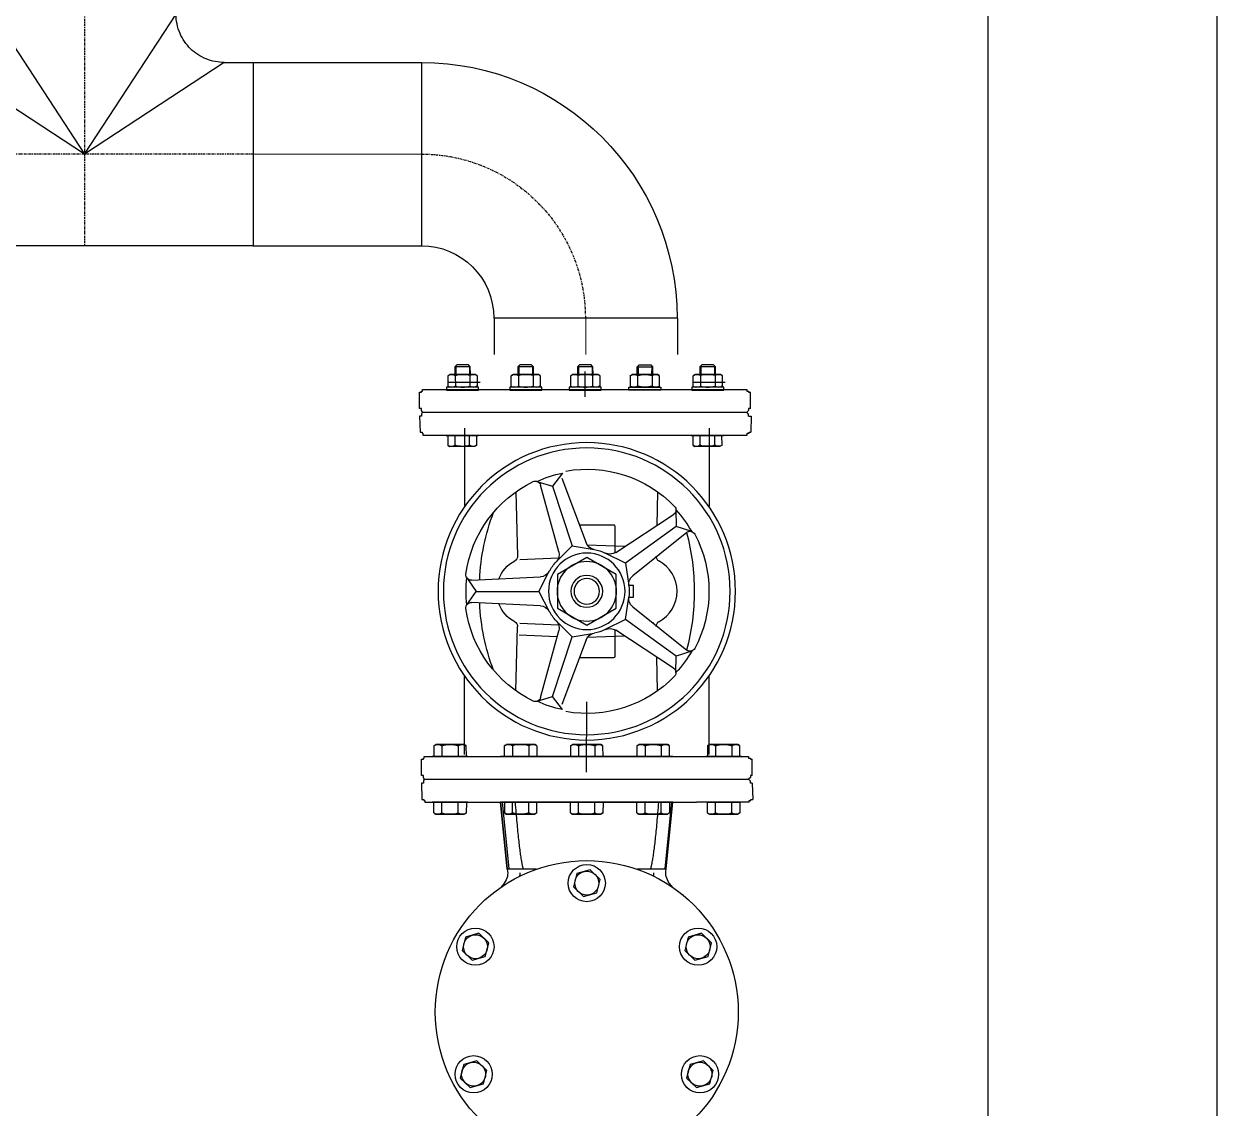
# Model space of a CAD drawing. Header units: millimetres. Extents: x -294625 to 2136527, y -251383 to 128331.
# Drawn here: x 1426906 to 1427426, y -201755 to -201282 of the extents above; entities that cross this region are included whole.
import ezdxf

# ---------------------------------------------------------------- set-up
doc = ezdxf.new("R2010")
doc.units = ezdxf.units.MM
doc.linetypes.add('CENTER', pattern=[3, 1.5, -0.5, 0.5, -0.5])
for name, color, linetype, lineweight in [('0-2', 253, 'Continuous', 18), ('ICE-BP', 4, 'Continuous', 25), ('ICE-WALL', 3, 'Continuous', 25)]:
    doc.layers.add(name, color=color, linetype=linetype, lineweight=lineweight)
doc.layers.add('H-N-FITTING-35', color=2, linetype='Continuous')
doc.layers.add('Wellding', color=1, linetype='Continuous')

# ---------------------------------------------------------------- blocks, each defined once
blk = doc.blocks.new('B-V')
at = {"ltscale": 10}
for p, q in [((-69.56, 92.75), (-69.56, 48.4)), ((69.56, 92.75), (69.56, 48.4)), ((-69.56, -92.75), (-69.56, -48.4)), ((69.56, -92.75), (69.56, -48.4))]:
    blk.add_line(p, q, dxfattribs=at)
for p, q in [((14.26, 64.38), (0.33, 27.59)), ((13.86, 67.25), (19.41, 59.74)), ((28.31, 62.55), (19.41, 59.74)), ((-40.28, 56.59), (-39.79, 37.42)), ((19.41, 59.74), (8.4, 25.85)), ((19.41, 59.74), (8.4, 25.85)), ((15.95, 22.52), (26.31, 60.46)), ((40.28, 56.59), (39.35, 20.06)), ((-50.74, 46.26), (-50.82, 36.92)), ((-16.49, 22.13), (-49.37, 43.71)), ((-59.67, 33.96), (-50.82, 36.92)), ((-50.82, 36.92), (-21.99, 15.98)), ((-50.82, 36.92), (-21.99, 15.98)), ((-15.92, 37.14), (-15.92, 21.79)), ((4.2, 37.8), (-15.25, 37.8)), ((-56.82, 33.45), (-26.14, 8.84)), ((-21.99, 15.98), (-10.54, 21.74)), ((-21.57, 25.46), (0, 26.3)), ((8.4, 25.85), (-4.25, 23.78)), ((8.4, 25.85), (17.42, 16.74)), ((-38.11, 18.16), (-37.77, 18.17)), ((-21.99, 15.98), (-23.93, 3.31)), ((-16.74, 9.66), (0, 19.33)), ((0, 19.33), (16.74, 9.66)), ((38.11, 18.16), (16.04, 19.02)), ((-16.74, -9.66), (-16.74, 9.66)), ((16.74, 9.66), (16.74, -9.66)), ((27.18, 0), (21.31, 11.39)), ((65.63, 6.34), (26.34, 8.21)), ((68.24, 7.6), (62.82, 0)), ((-26.53, 3.32), (-23.93, 3.32)), ((-26.53, -3.32), (-26.53, 3.32)), ((27.18, 0), (21.31, -11.39)), ((62.82, 0), (27.18, 0)), ((62.82, 0), (27.18, 0)), ((68.24, -7.6), (62.82, 0)), ((-23.93, -3.32), (-26.53, -3.32)), ((-21.99, -15.98), (-23.93, -3.31)), ((26.34, -8.21), (65.63, -6.34)), ((-26.14, -8.84), (-56.82, -33.45)), ((0, -19.33), (-16.74, -9.66)), ((16.74, -9.66), (0, -19.33)), ((-50.82, -36.92), (-21.99, -15.98)), ((-50.82, -36.92), (-21.99, -15.98)), ((-38.11, -18.16), (-37.77, -18.17)), ((-21.99, -15.98), (-10.54, -21.74)), ((8.4, -25.85), (17.42, -16.74)), ((38.11, -18.16), (16.04, -19.02)), ((40.28, -56.59), (39.35, -20.06)), ((-49.37, -43.71), (-16.49, -22.13)), ((-21.57, -25.46), (0, -26.3)), ((-15.92, -21.79), (-15.92, -37.14)), ((8.4, -25.85), (-4.25, -23.78)), ((19.41, -59.74), (8.4, -25.85)), ((19.41, -59.74), (8.4, -25.85)), ((26.31, -60.46), (15.95, -22.52)), ((38.37, -24.8), (16.8, -25.65)), ((0.33, -27.59), (14.26, -64.38)), ((-59.67, -33.96), (-50.82, -36.92)), ((-50.74, -46.26), (-50.82, -36.92)), ((-40.28, -56.59), (-39.79, -37.42)), ((-15.25, -37.8), (4.2, -37.8)), ((13.86, -67.25), (19.41, -59.74)), ((28.31, -62.55), (19.41, -59.74))]:
    blk.add_line(p, q)
for radius in [84.56, 81.54, 21.74, 16.91, 9.06, 7.25]:
    blk.add_circle((0, 0), radius)
for centre, radius, start, end in [((0, 0), 69.46, 80.0933, 135.9067), ((0, 0), 68.66, 65.64469, 78.35531), ((29.22, 59.67), 3.02, 63.9067, 164.72631), ((0, 0), 69.46, 8.0933, 63.9067), ((-47.72, 46.23), 3.02, 135.9067, 236.72631), ((0, 0), 68.66, 137.64469, 150.35531), ((-61.18, 1.41), 122.2, 2.41492, 20.81679), ((-58.71, 31.1), 3.02, 51.27369, 152.0933), ((-15.25, 37.14), 0.663, 90, 180), ((0, 0), 69.46, 152.0933, 207.9067), ((61.18, 1.41), 122.2, 164.82443, 180.66244), ((-5.31, 29.73), 6.04, 280.13613, 339.27369), ((-13.17, 27.17), 6.04, 236.72631, 295.86387), ((0, 0), 24.16, 100.13613, 115.86387), ((21.77, 20.93), 6.04, 164.72631, 223.86387), ((0, 0), 24.16, 28.13613, 43.86387), ((-29.92, 4.13), 6.04, 352.13613, 51.27369), ((26.63, 14.24), 6.04, 208.13613, 267.27369), ((65.78, 9.35), 3.02, 267.27369, 8.0933), ((0, 0), 68.66, 353.64469, 6.35531), ((61.18, -1.41), 122.2, 179.33756, 195.17557), ((0, 0), 24.16, 172.13613, 187.86387), ((-29.92, -4.13), 6.04, 308.72631, 7.86387), ((-61.18, -1.41), 122.2, 339.18321, 357.58508), ((65.78, -9.35), 3.02, 351.9067, 92.72631), ((0, 0), 24.16, 316.13613, 331.86387), ((26.63, -14.24), 6.04, 92.72631, 151.86387), ((0, 0), 69.46, 296.0933, 351.9067), ((21.77, -20.93), 6.04, 136.13613, 195.27369), ((-13.17, -27.17), 6.04, 64.13613, 123.27369), ((0, 0), 24.16, 244.13613, 259.86387), ((-5.31, -29.73), 6.04, 20.72631, 79.86387), ((-58.71, -31.1), 3.02, 207.9067, 308.72631), ((0, 0), 68.66, 209.64469, 222.35531), ((-15.25, -37.14), 0.663, 180, 270), ((-47.72, -46.23), 3.02, 123.27369, 224.0933), ((0, 0), 69.46, 224.0933, 279.9067), ((29.22, -59.67), 3.02, 195.27369, 296.0933), ((0, 0), 68.66, 281.64469, 294.35531)]:
    blk.add_arc(centre, radius, start, end)
at = {"extrusion": (0, 0, -1)}
for centre, major_axis, start_param, end_param in [((-31.81, 0), (-13.84, 13.84), 4.413125, 6.582449), ((-42.37, 19.98), (-2.14, 2.14), 2.330584, 3.440857), ((-42.37, -19.98), (2.14, 2.14), -0.299264, 0.811008)]:
    blk.add_ellipse(centre, major_axis=major_axis, ratio=1, start_param=start_param, end_param=end_param, dxfattribs=at)
for centre, major_axis, start_param, end_param in [((42.37, 19.98), (2.14, 2.14), 2.330584, 3.440857), ((31.81, 0), (-13.84, 13.84), 4.296905, 5.011653), ((31.81, 0), (13.84, 13.84), 4.413125, 5.127873), ((42.37, -19.98), (-2.14, 2.14), -0.299264, 0.811008)]:
    blk.add_ellipse(centre, major_axis=major_axis, ratio=1, start_param=start_param, end_param=end_param)
blk = doc.blocks.new('cut')
for p, q in [((1044112.77, -17398.24), (1043998.77, -17398.24)), ((1043953.77, -17557.24), (1043953.77, -17443.24))]:
    blk.add_line(p, q)
at = {"color": 8, "linetype": 'CENTER'}
blk.add_arc((1043953.77, -17398.24), 102, 270, 0, dxfattribs=at)
for radius in [159, 45]:
    blk.add_arc((1043953.77, -17398.24), radius, 270, 0)
blk = doc.blocks.new('Tee - 100 x100 - 1')
at = {"color": 8, "linetype": 'CENTER'}
for p, q in [((0, 105), (0, -57)), ((-105, 0), (105, 0))]:
    blk.add_line(p, q, dxfattribs=at)
for points in [[(57, 87), (57, 105), (-57, 105), (-57, 87)], [(-87, 57), (-105, 57), (-105, -57), (105, -57), (105, 57), (87, 57)]]:
    blk.add_lwpolyline(points)
at = {"color": 8}
for points in [[(0, 0), (-57, 87)], [(57, 87), (0, 0)], [(-87, 57), (0, 0)], [(0, 0), (87, 57)]]:
    blk.add_lwpolyline(points, dxfattribs=at)
for points in [[(-87, 57), (-83.15, 57), (-79.33, 57.74), (-72.14, 60.65), (-68.84, 62.8), (-63.25, 68.26), (-61.01, 71.51), (-58.64, 77), (-58.02, 78.98), (-57.2, 82.98), (-57, 84.99), (-57, 87)], [(57, 87), (57, 83.15), (57.74, 79.33), (60.65, 72.14), (62.8, 68.84), (68.26, 63.25), (71.51, 61.01), (77, 58.64), (78.98, 58.02), (82.98, 57.2), (84.99, 57), (87, 57)]]:
    blk.add_open_spline(points, degree=3, knots=[0.1639, 0.1639, 0.1639, 0.1639, 11.719334, 11.719334, 23.438668, 23.438668, 35.158003, 35.158003, 41.365518, 41.365518, 47.409143, 47.409143, 47.409143, 47.409143])
blk = doc.blocks.new('NUT')
at = {"linetype": 'Continuous'}
for p, q in [((-14.7, 12.1), (-13.1, 13)), ((14.7, 12.1), (13.1, 13)), ((-14.7, 0.9), (-13.1, 0)), ((-7.5, 1.1), (-7.5, 11.9)), ((7.5, 1.1), (7.5, 11.9)), ((14.7, 0.9), (13.1, 0))]:
    blk.add_line(p, q, dxfattribs=at)
blk.add_lwpolyline([(-16.5, 16), (-16.5, 13), (16.5, 13), (16.5, 16)], close=True)
for points in [[(-13.1, 13), (13.1, 13)], [(-15, 1.1), (-15, 11.9)], [(-13.1, 0), (13.1, 0)], [(13.1, 0), (-13.1, 0)], [(15, 11.9), (15, 1.1)]]:
    blk.add_lwpolyline(points, dxfattribs=at)
for centre, radius, start, end in [((-11.3, 6.1), 6.9, 57.0867, 122.9133), ((0, -13), 26, 73.2213, 106.7787), ((11.3, 6.1), 6.9, 57.0867, 122.9133), ((-11.3, 6.9), 6.9, 237.0867, 302.9133), ((0, 26), 26, 253.2213, 286.7787), ((11.3, 6.9), 6.9, 237.0867, 302.9133)]:
    blk.add_arc(centre, radius, start, end, dxfattribs=at)

msp = doc.modelspace()

# ---------------------------------------------------------------- linework, layer by layer
at = {"layer": '0-2'}
for p, q in [((1427005.68, -201338.79, 9.52), (1427079.32, -201338.79, 20.32)), ((1427150.9, -201410.37, 20.32), (1427150.9, -201426.28, 9.95))]:
    msp.add_line(p, q, dxfattribs=at)
at = {"layer": 'H-N-FITTING-35', "ltscale": 1000}
for p, q in [((1427150.58, -201444.75, 8), (1427150.61, -201433.71, 8)), ((1427090.72, -201438.39, 9.95), (1427104.7, -201438.36, 9.95)), ((1427197.73, -201438.38, 9.95), (1427211.71, -201438.35, 9.95)), ((1427089.96, -201461.73, 8), (1427103.94, -201461.69, 8)), ((1427093.78, -201465.91, 8), (1427093.77, -201461.72, 8)), ((1427100.14, -201465.89, 8), (1427100.13, -201461.7, 8)), ((1427196.97, -201461.71, 8), (1427210.95, -201461.68, 8)), ((1427200.79, -201465.89, 8), (1427200.78, -201461.7, 8)), ((1427207.15, -201465.88, 8), (1427207.14, -201461.69, 8)), ((1427090.74, -201465.99, 8), (1427091.41, -201466.38, 8)), ((1427091.41, -201466.38, 8), (1427102.51, -201466.35, 8)), ((1427102.51, -201466.35, 8), (1427091.41, -201466.38, 8)), ((1427103.19, -201465.96, 8), (1427102.51, -201466.35, 8)), ((1427197.74, -201465.98, 8), (1427198.42, -201466.37, 8)), ((1427198.42, -201466.37, 8), (1427209.52, -201466.34, 8)), ((1427209.52, -201466.34, 8), (1427198.42, -201466.37, 8)), ((1427210.2, -201465.95, 8), (1427209.52, -201466.34, 8)), ((1427151.2, -201608.65, 9.75), (1427151.32, -201577.92, 9.75)), ((1427084.68, -201596.97, 10.38), (1427085.43, -201596.53, 10.38)), ((1427097.81, -201596.5, 10.38), (1427085.43, -201596.53, 10.38)), ((1427085.43, -201596.53, 10.38), (1427097.81, -201596.5, 10.38)), ((1427088.08, -201597.04, 10.38), (1427088.09, -201601.72, 10.38)), ((1427095.17, -201597.03, 10.38), (1427095.18, -201601.7, 10.38)), ((1427098.57, -201596.93, 10.38), (1427097.81, -201596.5, 10.38)), ((1427115.49, -201596.93, 10.38), (1427116.25, -201596.49, 10.38)), ((1427116.25, -201596.49, 10.38), (1427128.64, -201596.52, 10.38)), ((1427128.64, -201596.52, 10.38), (1427116.25, -201596.49, 10.38)), ((1427118.9, -201597.02, 10.38), (1427118.88, -201601.7, 10.38)), ((1427125.99, -201597.04, 10.38), (1427125.98, -201601.72, 10.38)), ((1427129.39, -201596.96, 10.38), (1427128.64, -201596.52, 10.38)), ((1427144.33, -201596.97, 10.38), (1427145.08, -201596.53, 10.38)), ((1427157.47, -201596.5, 10.38), (1427145.08, -201596.53, 10.38)), ((1427145.08, -201596.53, 10.38), (1427157.47, -201596.5, 10.38)), ((1427147.73, -201597.04, 10.38), (1427147.74, -201601.72, 10.38)), ((1427154.82, -201597.03, 10.38), (1427154.84, -201601.7, 10.38)), ((1427158.22, -201596.93, 10.38), (1427157.47, -201596.5, 10.38)), ((1427173.32, -201596.97, 10.38), (1427174.08, -201596.53, 10.38)), ((1427186.46, -201596.5, 10.38), (1427174.08, -201596.53, 10.38)), ((1427174.08, -201596.53, 10.38), (1427186.46, -201596.5, 10.38)), ((1427176.73, -201597.04, 10.38), (1427176.74, -201601.72, 10.38)), ((1427183.82, -201597.03, 10.38), (1427183.83, -201601.7, 10.38)), ((1427187.22, -201596.93, 10.38), (1427186.46, -201596.5, 10.38)), ((1427204.06, -201596.97, 10.38), (1427204.82, -201596.53, 10.38)), ((1427217.2, -201596.5, 10.38), (1427204.82, -201596.53, 10.38)), ((1427204.82, -201596.53, 10.38), (1427217.2, -201596.5, 10.38)), ((1427207.47, -201597.04, 10.38), (1427207.48, -201601.72, 10.38)), ((1427214.56, -201597.03, 10.38), (1427214.57, -201601.7, 10.38)), ((1427217.96, -201596.93, 10.38), (1427217.2, -201596.5, 10.38)), ((1427099.43, -201601.69, 10.38), (1427083.84, -201601.73, 10.38)), ((1427188.91, -201601.71, 9.75), (1427113.68, -201601.71, 9.75)), ((1427114.63, -201601.69, 10.38), (1427130.23, -201601.73, 10.38)), ((1427159.09, -201601.69, 10.38), (1427143.49, -201601.73, 10.38)), ((1427188.08, -201601.69, 10.38), (1427172.49, -201601.73, 10.38)), ((1427218.82, -201601.69, 10.38), (1427203.23, -201601.73, 10.38)), ((1427099.43, -201621.73, 10.38), (1427083.84, -201621.69, 10.38)), ((1427088.08, -201626.38, 10.38), (1427088.09, -201621.7, 10.38)), ((1427095.17, -201626.4, 10.38), (1427095.18, -201621.72, 10.38)), ((1427116.57, -201650.99, 9.75), (1427113.67, -201621.71, 9.75)), ((1427113.68, -201621.71, 9.75), (1427116.58, -201650.99, 9.75)), ((1427188.91, -201621.71, 9.75), (1427113.68, -201621.71, 9.75)), ((1427114.35, -201621.54, 9.75), (1427117.25, -201650.82, 9.75)), ((1427114.63, -201621.74, 10.38), (1427130.23, -201621.7, 10.38)), ((1427118.9, -201626.4, 10.38), (1427118.88, -201621.73, 10.38)), ((1427125.99, -201626.38, 10.38), (1427125.98, -201621.71, 10.38)), ((1427159.09, -201621.73, 10.38), (1427143.49, -201621.69, 10.38)), ((1427147.73, -201626.38, 10.38), (1427147.74, -201621.7, 10.38)), ((1427154.82, -201626.4, 10.38), (1427154.84, -201621.72, 10.38)), ((1427188.08, -201621.73, 10.38), (1427172.49, -201621.69, 10.38)), ((1427176.73, -201626.38, 10.38), (1427176.74, -201621.7, 10.38)), ((1427183.82, -201626.4, 10.38), (1427183.83, -201621.72, 10.38)), ((1427188.23, -201621.54, 9.75), (1427185.33, -201650.82, 9.75)), ((1427186.01, -201650.99, 9.75), (1427188.91, -201621.71, 9.75)), ((1427218.82, -201621.73, 10.38), (1427203.23, -201621.69, 10.38)), ((1427207.47, -201626.38, 10.38), (1427207.48, -201621.7, 10.38)), ((1427214.56, -201626.4, 10.38), (1427214.57, -201621.72, 10.38)), ((1427084.68, -201626.46, 10.38), (1427085.43, -201626.9, 10.38)), ((1427097.81, -201626.93, 10.38), (1427085.43, -201626.9, 10.38)), ((1427085.43, -201626.9, 10.38), (1427097.81, -201626.93, 10.38)), ((1427098.57, -201626.49, 10.38), (1427097.81, -201626.93, 10.38)), ((1427115.49, -201626.5, 10.38), (1427116.25, -201626.93, 10.38)), ((1427116.25, -201626.93, 10.38), (1427128.64, -201626.9, 10.38)), ((1427128.64, -201626.9, 10.38), (1427116.25, -201626.93, 10.38)), ((1427129.39, -201626.46, 10.38), (1427128.64, -201626.9, 10.38)), ((1427144.33, -201626.46, 10.38), (1427145.08, -201626.9, 10.38)), ((1427157.47, -201626.93, 10.38), (1427145.08, -201626.9, 10.38)), ((1427145.08, -201626.9, 10.38), (1427157.47, -201626.93, 10.38)), ((1427158.22, -201626.49, 10.38), (1427157.47, -201626.93, 10.38)), ((1427173.32, -201626.46, 10.38), (1427174.08, -201626.9, 10.38)), ((1427186.46, -201626.93, 10.38), (1427174.08, -201626.9, 10.38)), ((1427174.08, -201626.9, 10.38), (1427186.46, -201626.93, 10.38)), ((1427187.22, -201626.49, 10.38), (1427186.46, -201626.93, 10.38)), ((1427204.06, -201626.46, 10.38), (1427204.82, -201626.9, 10.38)), ((1427217.2, -201626.93, 10.38), (1427204.82, -201626.9, 10.38)), ((1427204.82, -201626.9, 10.38), (1427217.2, -201626.93, 10.38)), ((1427217.96, -201626.49, 10.38), (1427217.2, -201626.93, 10.38)), ((1427129.22, -201650.99, 9.75), (1427116.58, -201650.99, 9.75)), ((1427152.78, -201651.16, 9.75), (1427146.96, -201652.8, 9.75)), ((1427157.1, -201655.37, 9.75), (1427152.78, -201651.16, 9.75)), ((1427186.01, -201650.99, 9.75), (1427173.36, -201650.99, 9.75)), ((1427146.96, -201652.8, 9.75), (1427145.48, -201658.65, 9.75)), ((1427155.62, -201661.22, 9.75), (1427157.1, -201655.37, 9.75)), ((1427145.48, -201658.65, 9.75), (1427149.81, -201662.86, 9.75)), ((1427149.81, -201662.86, 9.75), (1427155.62, -201661.22, 9.75)), ((1427193.06, -201661.9, 14.22), (1427193.06, -201662.06, 14.21)), ((1427098.35, -201680.56, 9.75), (1427096.87, -201686.42, 9.75)), ((1427104.16, -201678.92, 9.75), (1427098.35, -201680.56, 9.75)), ((1427108.49, -201683.14, 9.75), (1427104.16, -201678.92, 9.75)), ((1427195.58, -201680.56, 9.75), (1427194.09, -201686.42, 9.75)), ((1427201.39, -201678.92, 9.75), (1427195.58, -201680.56, 9.75)), ((1427205.71, -201683.14, 9.75), (1427201.39, -201678.92, 9.75)), ((1427096.87, -201686.42, 9.75), (1427101.19, -201690.63, 9.75)), ((1427107, -201688.99, 9.75), (1427108.49, -201683.14, 9.75)), ((1427194.09, -201686.42, 9.75), (1427198.42, -201690.63, 9.75)), ((1427204.23, -201688.99, 9.75), (1427205.71, -201683.14, 9.75)), ((1427101.19, -201690.63, 9.75), (1427107, -201688.99, 9.75)), ((1427198.42, -201690.63, 9.75), (1427204.23, -201688.99, 9.75)), ((1427103.37, -201734.59, 9.75), (1427097.56, -201736.24, 9.75)), ((1427107.7, -201738.81, 9.75), (1427103.37, -201734.59, 9.75)), ((1427202.18, -201734.59, 9.75), (1427196.37, -201736.24, 9.75)), ((1427206.5, -201738.81, 9.75), (1427202.18, -201734.59, 9.75)), ((1427097.56, -201736.24, 9.75), (1427096.08, -201742.09, 9.75)), ((1427106.21, -201744.66, 9.75), (1427107.7, -201738.81, 9.75)), ((1427196.37, -201736.24, 9.75), (1427194.88, -201742.09, 9.75)), ((1427205.02, -201744.66, 9.75), (1427206.5, -201738.81, 9.75)), ((1427096.08, -201742.09, 9.75), (1427100.4, -201746.3, 9.75)), ((1427100.4, -201746.3, 9.75), (1427106.21, -201744.66, 9.75)), ((1427194.88, -201742.09, 9.75), (1427199.21, -201746.3, 9.75)), ((1427199.21, -201746.3, 9.75), (1427205.02, -201744.66, 9.75))]:
    msp.add_line(p, q, dxfattribs=at)
at = {"layer": 'H-N-FITTING-35', "ltscale": 1000, "elevation": 8}
for points in [[(1427100.47, -201435.03), (1427100.46, -201431.64), (1427099.61, -201430.8), (1427094.53, -201430.81), (1427093.69, -201431.66), (1427093.69, -201435.05)], [(1427128.03, -201435.03), (1427128.02, -201431.64), (1427127.17, -201430.79), (1427122.08, -201430.81), (1427121.24, -201431.66), (1427121.25, -201435.04)], [(1427154.01, -201435.02), (1427154, -201431.64), (1427153.16, -201430.79), (1427148.07, -201430.8), (1427147.23, -201431.65), (1427147.24, -201435.04)], [(1427173.26, -201435.02), (1427173.27, -201431.64), (1427174.12, -201430.79), (1427179.2, -201430.8), (1427180.04, -201431.65), (1427180.04, -201435.04)], [(1427207.48, -201435.02), (1427207.47, -201431.63), (1427206.62, -201430.78), (1427201.54, -201430.8), (1427200.69, -201431.65), (1427200.7, -201435.04)]]:
    msp.add_lwpolyline(points, close=True, dxfattribs=at)
at = {"layer": 'H-N-FITTING-35', "ltscale": 1000}
for points, elevation in [([(1427100.46, -201431.64), (1427093.69, -201431.66)], 8), ([(1427094.11, -201431.66), (1427094.12, -201435.05)], 8), ([(1427100.04, -201431.64), (1427100.05, -201435.03)], 8), ([(1427128.02, -201431.64), (1427121.24, -201431.66)], 8), ([(1427121.66, -201431.65), (1427121.67, -201435.04)], 8), ([(1427127.59, -201431.64), (1427127.6, -201435.03)], 8), ([(1427154, -201431.64), (1427147.23, -201431.65)], 8), ([(1427147.65, -201431.65), (1427147.66, -201435.04)], 8), ([(1427153.58, -201431.64), (1427153.59, -201435.03)], 8), ([(1427173.27, -201431.64), (1427180.04, -201431.65)], 8), ([(1427173.69, -201431.64), (1427173.68, -201435.03)], 8), ([(1427179.62, -201431.65), (1427179.61, -201435.04)], 8), ([(1427207.47, -201431.63), (1427200.69, -201431.65)], 8), ([(1427201.12, -201431.65), (1427201.13, -201435.03)], 8), ([(1427207.05, -201431.63), (1427207.06, -201435.02)], 8), ([(1427078.31, -201449.83), (1427078.31, -201442.71)], 7.56), ([(1427078.31, -201449.83), (1427078.31, -201442.71)], 7.56), ([(1427078.31, -201449.83), (1427078.31, -201442.71)], 7.56), ([(1427078.31, -201442.71), (1427078.31, -201442.71)], 7.56), ([(1427078.31, -201442.71), (1427079.13, -201442.71)], 7.56), ([(1427079.13, -201442.71), (1427079.13, -201442.3)], 7.56), ([(1427079.13, -201442.3), (1427079.13, -201442.3)], 7.56), ([(1427079.13, -201442.3), (1427079.13, -201442.3)], 7.56), ([(1427079.13, -201442.3), (1427079.13, -201442.3)], 7.56), ([(1427079.13, -201442.3), (1427079.54, -201442.3)], 7.56), ([(1427079.54, -201442.3), (1427079.54, -201441.48)], 7.56), ([(1427079.54, -201441.48), (1427079.54, -201441.48)], 7.56), ([(1427079.54, -201441.48), (1427221.09, -201441.48), (1427221.09, -201442.3)], 7.56), ([(1427221.09, -201441.48), (1427221.09, -201441.48)], 7.56), ([(1427221.09, -201441.48), (1427221.09, -201441.48)], 7.56), ([(1427221.09, -201442.3), (1427221.91, -201442.3)], 7.56), ([(1427221.91, -201442.3), (1427221.91, -201442.3)], 7.56), ([(1427221.91, -201442.3), (1427221.91, -201442.3)], 7.56), ([(1427221.91, -201442.3), (1427221.91, -201442.3)], 7.56), ([(1427221.91, -201442.3), (1427221.91, -201442.71)], 7.56), ([(1427221.91, -201442.71), (1427222.73, -201442.71)], 7.56), ([(1427222.73, -201449.83), (1427222.73, -201442.71)], 7.56), ([(1427222.73, -201449.83), (1427222.73, -201442.71)], 7.56), ([(1427078.31, -201449.83), (1427078.31, -201449.42)], 7.56), ([(1427079.13, -201449.83), (1427078.31, -201449.83)], 7.56), ([(1427078.31, -201449.83), (1427078.31, -201449.83)], 7.56), ([(1427078.31, -201453.12), (1427078.55, -201460.24)], 7.56), ([(1427078.31, -201453.12), (1427078.55, -201460.24)], 7.56), ([(1427078.31, -201453.12), (1427078.55, -201460.24)], 7.56), ([(1427079.13, -201453.12), (1427078.31, -201453.12)], 7.56), ([(1427078.31, -201453.12), (1427078.31, -201453.12)], 7.56), ([(1427078.31, -201453.12), (1427078.31, -201453.53)], 7.56), ([(1427079.13, -201450.65), (1427079.13, -201449.83)], 7.56), ([(1427079.13, -201449.83), (1427079.13, -201449.83)], 7.56), ([(1427079.54, -201451.47), (1427079.13, -201450.65)], 7.56), ([(1427079.13, -201450.65), (1427079.13, -201450.65)], 7.56), ([(1427079.13, -201450.65), (1427079.13, -201450.65)], 7.56), ([(1427079.54, -201451.47), (1427079.13, -201452.3)], 7.56), ([(1427079.13, -201452.3), (1427079.13, -201452.3)], 7.56), ([(1427079.13, -201452.3), (1427079.13, -201452.3)], 7.56), ([(1427079.13, -201452.3), (1427079.13, -201453.12)], 7.56), ([(1427079.13, -201453.12), (1427079.13, -201453.12)], 7.56), ([(1427079.54, -201451.47), (1427079.54, -201451.47)], 7.56), ([(1427079.54, -201451.47), (1427079.54, -201451.47)], 7.56), ([(1427079.54, -201451.47), (1427221.09, -201451.47)], 7.56), ([(1427079.54, -201451.47), (1427221.09, -201451.47)], 7.56), ([(1427079.54, -201451.47), (1427221.09, -201451.47)], 7.56), ([(1427079.54, -201451.47), (1427079.54, -201451.47)], 7.56), ([(1427079.54, -201451.47), (1427079.54, -201451.47)], 7.56), ([(1427079.54, -201451.47), (1427221.09, -201451.47)], 7.56), ([(1427079.54, -201451.47), (1427221.09, -201451.47)], 7.56), ([(1427079.54, -201451.47), (1427221.09, -201451.47)], 7.56), ([(1427221.91, -201450.65), (1427221.09, -201451.47)], 7.56), ([(1427221.09, -201451.47), (1427221.09, -201451.47)], 7.56), ([(1427221.91, -201452.3), (1427221.09, -201451.47)], 7.56), ([(1427221.09, -201451.47), (1427221.09, -201451.47)], 7.56), ([(1427222.73, -201449.83), (1427221.91, -201449.83)], 7.56), ([(1427221.91, -201449.83), (1427221.91, -201450.65)], 7.56), ([(1427221.91, -201450.65), (1427221.91, -201450.65)], 7.56), ([(1427221.91, -201450.65), (1427221.91, -201450.65)], 7.56), ([(1427221.91, -201450.65), (1427221.91, -201450.65)], 7.56), ([(1427221.91, -201453.12), (1427221.91, -201452.3)], 7.56), ([(1427221.91, -201452.3), (1427221.91, -201452.3)], 7.56), ([(1427221.91, -201452.3), (1427221.91, -201452.3)], 7.56), ([(1427221.91, -201452.3), (1427221.91, -201452.3)], 7.56), ([(1427221.91, -201453.12), (1427223.02, -201453.12), (1427222.96, -201460.24)], 7.56), ([(1427222.73, -201449.83), (1427222.73, -201449.83)], 7.56), ([(1427222.73, -201449.83), (1427222.73, -201449.83)], 7.56), ([(1427222.73, -201453.12), (1427222.73, -201453.12)], 7.56), ([(1427222.73, -201453.12), (1427222.73, -201453.12)], 7.56), ([(1427078.55, -201460.24), (1427078.55, -201460.24)], 7.56), ([(1427078.55, -201460.24), (1427079.37, -201460.24)], 7.56), ([(1427079.37, -201460.24), (1427079.37, -201460.65)], 7.56), ([(1427079.37, -201460.65), (1427079.37, -201460.65)], 7.56), ([(1427079.37, -201460.65), (1427079.37, -201460.65)], 7.56), ([(1427079.37, -201460.65), (1427079.37, -201460.65)], 7.56), ([(1427079.37, -201460.65), (1427079.78, -201460.65)], 7.56), ([(1427079.78, -201460.65), (1427079.78, -201461.47)], 7.56), ([(1427079.78, -201461.47), (1427221.32, -201461.47), (1427221.32, -201460.65)], 7.56), ([(1427079.78, -201461.47), (1427079.78, -201461.47)], 7.56), ([(1427103.31, -201461.69), (1427090.6, -201461.72)], 8), ([(1427090.6, -201461.72), (1427090.61, -201465.91)], 8), ([(1427103.32, -201465.88), (1427103.31, -201461.69)], 8), ([(1427210.31, -201461.68), (1427197.61, -201461.71)], 8), ([(1427197.61, -201461.71), (1427197.62, -201465.9)], 8), ([(1427210.33, -201465.87), (1427210.31, -201461.68)], 8), ([(1427221.32, -201460.65), (1427222.14, -201460.65)], 7.56), ([(1427221.32, -201461.47), (1427221.32, -201461.47)], 7.56), ([(1427221.32, -201461.47), (1427221.32, -201461.47)], 7.56), ([(1427222.14, -201460.65), (1427222.14, -201460.24)], 7.56), ([(1427222.14, -201460.24), (1427222.96, -201460.24)], 7.56), ([(1427222.14, -201460.65), (1427222.14, -201460.65)], 7.56), ([(1427222.14, -201460.65), (1427222.14, -201460.65)], 7.56), ([(1427222.14, -201460.65), (1427222.14, -201460.65)], 7.56), ([(1427084.54, -201597.05), (1427084.55, -201601.73)], 10.38), ([(1427098.73, -201601.69), (1427098.71, -201597.02)], 10.38), ([(1427115.34, -201601.69), (1427115.35, -201597.01)], 10.38), ([(1427129.53, -201597.05), (1427129.52, -201601.73)], 10.38), ([(1427144.19, -201597.05), (1427144.2, -201601.73)], 10.38), ([(1427158.38, -201601.69), (1427158.37, -201597.02)], 10.38), ([(1427173.18, -201597.05), (1427173.19, -201601.73)], 10.38), ([(1427187.37, -201601.69), (1427187.36, -201597.02)], 10.38), ([(1427203.92, -201597.05), (1427203.94, -201601.73)], 10.38), ([(1427218.11, -201601.69), (1427218.1, -201597.02)], 10.38), ([(1427079.13, -201610.07), (1427079.13, -201602.95)], 9.95), ([(1427079.13, -201610.07), (1427079.13, -201602.95)], 9.95), ([(1427079.13, -201610.07), (1427079.13, -201602.95)], 9.95), ([(1427079.13, -201602.95), (1427079.13, -201602.95)], 9.95), ([(1427079.13, -201602.95), (1427079.95, -201602.95)], 9.95), ([(1427079.95, -201602.95), (1427079.95, -201602.54)], 9.95), ([(1427079.95, -201602.54), (1427079.95, -201602.54)], 9.95), ([(1427079.95, -201602.54), (1427079.95, -201602.54)], 9.95), ([(1427079.95, -201602.54), (1427079.95, -201602.54)], 9.95), ([(1427079.95, -201602.54), (1427080.36, -201602.54)], 9.95), ([(1427080.36, -201602.54), (1427080.36, -201601.72)], 9.95), ([(1427080.36, -201601.72), (1427080.36, -201601.72)], 9.95), ([(1427080.36, -201601.72), (1427104.56, -201601.72)], 9.95), ([(1427080.36, -201601.72), (1427221.9, -201601.72)], 9.95), ([(1427084.55, -201601.73), (1427098.73, -201601.69)], 10.38), ([(1427129.52, -201601.73), (1427115.34, -201601.69)], 10.38), ([(1427144.2, -201601.73), (1427158.38, -201601.69)], 10.38), ([(1427173.19, -201601.73), (1427187.37, -201601.69)], 10.38), ([(1427203.94, -201601.73), (1427218.11, -201601.69)], 10.38), ([(1427221.9, -201601.72), (1427221.9, -201601.72)], 9.95), ([(1427221.9, -201601.72), (1427221.9, -201601.72)], 9.95), ([(1427221.9, -201601.72), (1427221.9, -201602.54)], 9.95), ([(1427221.9, -201602.54), (1427222.72, -201602.54)], 9.95), ([(1427222.72, -201602.54), (1427222.72, -201602.54)], 9.95), ([(1427222.72, -201602.54), (1427222.72, -201602.54)], 9.95), ([(1427222.72, -201602.54), (1427222.72, -201602.54)], 9.95), ([(1427222.72, -201602.54), (1427222.72, -201602.95)], 9.95), ([(1427222.72, -201602.95), (1427223.54, -201602.95)], 9.95), ([(1427223.54, -201610.07), (1427223.54, -201602.95)], 9.95), ([(1427223.54, -201610.07), (1427223.54, -201602.95)], 9.95), ([(1427223.54, -201610.07), (1427223.54, -201602.95)], 9.95), ([(1427079.13, -201610.07), (1427079.13, -201609.66)], 9.95), ([(1427079.95, -201610.07), (1427079.13, -201610.07)], 9.95), ([(1427079.13, -201610.07), (1427079.13, -201610.07)], 9.95), ([(1427079.95, -201610.89), (1427079.95, -201610.07)], 9.95), ([(1427079.95, -201610.07), (1427079.95, -201610.07)], 9.95), ([(1427223.54, -201610.07), (1427222.72, -201610.07)], 9.95), ([(1427222.72, -201610.07), (1427222.72, -201610.89)], 9.95), ([(1427223.54, -201610.07), (1427223.54, -201610.07)], 9.95), ([(1427223.54, -201610.07), (1427223.54, -201610.07)], 9.95), ([(1427079.13, -201613.35), (1427079.36, -201620.48)], 9.95), ([(1427079.13, -201613.35), (1427079.36, -201620.48)], 9.95), ([(1427079.13, -201613.35), (1427079.36, -201620.48)], 9.95), ([(1427079.95, -201613.35), (1427079.13, -201613.35)], 9.95), ([(1427079.13, -201613.35), (1427079.13, -201613.35)], 9.95), ([(1427079.13, -201613.35), (1427079.13, -201613.76)], 9.95), ([(1427080.36, -201611.71), (1427079.95, -201610.89)], 9.95), ([(1427079.95, -201610.89), (1427079.95, -201610.89)], 9.95), ([(1427079.95, -201610.89), (1427079.95, -201610.89)], 9.95), ([(1427080.36, -201611.71), (1427079.95, -201612.53)], 9.95), ([(1427079.95, -201612.53), (1427079.95, -201612.53)], 9.95), ([(1427079.95, -201612.53), (1427079.95, -201612.53)], 9.95), ([(1427079.95, -201612.53), (1427079.95, -201613.35)], 9.95), ([(1427079.95, -201613.35), (1427079.95, -201613.35)], 9.95), ([(1427080.36, -201611.71), (1427080.36, -201611.71)], 9.95), ([(1427080.36, -201611.71), (1427080.36, -201611.71)], 9.95), ([(1427080.36, -201611.71), (1427221.9, -201611.71)], 9.95), ([(1427080.36, -201611.71), (1427221.9, -201611.71)], 9.95), ([(1427080.36, -201611.71), (1427221.9, -201611.71)], 9.95), ([(1427080.36, -201611.71), (1427080.36, -201611.71)], 9.95), ([(1427080.36, -201611.71), (1427080.36, -201611.71)], 9.95), ([(1427080.36, -201611.71), (1427221.9, -201611.71)], 9.95), ([(1427080.36, -201611.71), (1427221.9, -201611.71)], 9.95), ([(1427080.36, -201611.71), (1427221.9, -201611.71)], 9.95), ([(1427222.72, -201610.89), (1427221.9, -201611.71)], 9.95), ([(1427221.9, -201611.71), (1427221.9, -201611.71)], 9.95), ([(1427222.72, -201612.53), (1427221.9, -201611.71)], 9.95), ([(1427221.9, -201611.71), (1427221.9, -201611.71)], 9.95), ([(1427222.72, -201610.89), (1427222.72, -201610.89)], 9.95), ([(1427222.72, -201610.89), (1427222.72, -201610.89)], 9.95), ([(1427222.72, -201610.89), (1427222.72, -201610.89)], 9.95), ([(1427222.72, -201613.35), (1427222.72, -201612.53)], 9.95), ([(1427222.72, -201612.53), (1427222.72, -201612.53)], 9.95), ([(1427222.72, -201612.53), (1427222.72, -201612.53)], 9.95), ([(1427222.72, -201612.53), (1427222.72, -201612.53)], 9.95), ([(1427223.54, -201613.35), (1427222.72, -201613.35)], 9.95), ([(1427223.54, -201613.35), (1427223.78, -201620.48)], 9.95), ([(1427223.54, -201613.35), (1427223.78, -201620.48)], 9.95), ([(1427223.54, -201613.35), (1427223.78, -201620.48)], 9.95), ([(1427223.54, -201613.35), (1427223.54, -201613.35)], 9.95), ([(1427223.54, -201613.35), (1427223.54, -201613.35)], 9.95), ([(1427079.36, -201620.48), (1427079.36, -201620.48)], 9.95), ([(1427079.36, -201620.48), (1427080.18, -201620.48)], 9.95), ([(1427080.18, -201620.48), (1427080.18, -201620.89)], 9.95), ([(1427222.96, -201620.89), (1427222.96, -201620.48)], 9.95), ([(1427222.96, -201620.48), (1427223.78, -201620.48)], 9.95), ([(1427080.18, -201620.89), (1427080.18, -201620.89)], 9.95), ([(1427080.18, -201620.89), (1427080.18, -201620.89)], 9.95), ([(1427080.18, -201620.89), (1427080.18, -201620.89)], 9.95), ([(1427080.18, -201620.89), (1427080.59, -201620.89)], 9.95), ([(1427080.59, -201620.89), (1427080.59, -201621.71)], 9.95), ([(1427080.59, -201621.71), (1427080.59, -201621.71)], 9.95), ([(1427080.59, -201621.71), (1427104.8, -201621.71)], 9.95), ([(1427080.59, -201621.71), (1427104.8, -201621.71)], 9.95), ([(1427080.59, -201621.71), (1427199.16, -201621.71)], 9.95), ([(1427084.54, -201626.37), (1427084.55, -201621.7)], 10.38), ([(1427084.55, -201621.7), (1427098.73, -201621.73)], 10.38), ([(1427098.73, -201621.73), (1427098.71, -201626.41)], 10.38), ([(1427129.52, -201621.7), (1427115.34, -201621.73)], 10.38), ([(1427115.34, -201621.73), (1427115.35, -201626.41)], 10.38), ([(1427129.53, -201626.37), (1427129.52, -201621.7)], 10.38), ([(1427144.19, -201626.37), (1427144.2, -201621.7)], 10.38), ([(1427144.2, -201621.7), (1427158.38, -201621.73)], 10.38), ([(1427158.38, -201621.73), (1427158.37, -201626.41)], 10.38), ([(1427173.18, -201626.37), (1427173.19, -201621.7)], 10.38), ([(1427173.19, -201621.7), (1427187.37, -201621.73)], 10.38), ([(1427187.37, -201621.73), (1427187.36, -201626.41)], 10.38), ([(1427222.14, -201621.71), (1427199.16, -201621.71)], 9.95), ([(1427222.14, -201621.71), (1427199.16, -201621.71)], 9.95), ([(1427222.14, -201621.71), (1427199.16, -201621.71)], 9.95), ([(1427203.92, -201626.37), (1427203.94, -201621.7)], 10.38), ([(1427203.94, -201621.7), (1427218.11, -201621.73)], 10.38), ([(1427218.11, -201621.73), (1427218.1, -201626.41)], 10.38), ([(1427222.14, -201621.71), (1427222.14, -201620.89)], 9.95), ([(1427222.14, -201620.89), (1427222.96, -201620.89)], 9.95), ([(1427222.14, -201621.71), (1427222.14, -201621.71)], 9.95), ([(1427222.14, -201621.71), (1427222.14, -201621.71)], 9.95), ([(1427222.96, -201620.89), (1427222.96, -201620.89)], 9.95), ([(1427222.96, -201620.89), (1427222.96, -201620.89)], 9.95), ([(1427222.96, -201620.89), (1427222.96, -201620.89)], 9.95)]:
    msp.add_lwpolyline(points, dxfattribs=dict(at, elevation=elevation))
for centre, radius in [((1427151.29, -201713.31, 9.75), 66.11), ((1427151.29, -201657.01, 9.75), 8.12), ((1427151.29, -201657.01, 9.75), 5.23), ((1427102.68, -201684.78, 9.75), 8.12), ((1427199.9, -201684.78, 9.75), 8.12), ((1427102.68, -201684.78, 9.75), 5.23), ((1427199.9, -201684.78, 9.75), 5.23), ((1427101.89, -201740.45, 9.75), 8.12), ((1427200.69, -201740.45, 9.75), 8.12), ((1427101.89, -201740.45, 9.75), 5.23), ((1427200.69, -201740.45, 9.75), 5.23)]:
    msp.add_circle(centre, radius, dxfattribs=at)
at = {"layer": 'H-N-FITTING-35', "ltscale": 1000, "extrusion": (0, 0, -1)}
for centre, radius, start, end in [((-1427109.82, -201652.68, -9.75), 6.96, 165.9638, 218.4847), ((-1427109.82, -201652.68, -9.75), 6.96, 165.9638, 218.4847), ((-1427192.76, -201652.68, -9.75), 6.96, 321.5153, 14.0362), ((-1427108.15, -201652.56, -9.75), 13.92, 180, 186.1337), ((-1427194.44, -201652.56, -9.75), 13.92, 353.8622, 0)]:
    msp.add_arc(centre, radius, start, end, dxfattribs=at)
at = {"layer": 'H-N-FITTING-35', "ltscale": 1000}
for centre, start, end in [((1427186.09, -201713.31, 9.75), 141.5153, 142.9458), ((1427116.5, -201713.31, 9.75), 37.0521, 38.4847)]:
    msp.add_arc(centre, 90.47, start, end, dxfattribs=at)
at = {"layer": 'H-N-FITTING-35', "ltscale": 1000, "extrusion": (0, 0, -1)}
for centre, major_axis, start_param, end_param in [((1427092.19, -201463.46, 8), (-2.07, 2.07), 3.349953, 4.498844), ((1427096.94, -201455.35, 8), (7.79, 7.79), 2.060759, 2.646445), ((1427101.72, -201463.43, 8), (-2.07, 2.07), 3.349953, 4.498844), ((1427199.2, -201463.45, 8), (-2.07, 2.07), 3.349953, 4.498844), ((1427203.94, -201455.34, 8), (7.79, 7.79), 2.060759, 2.646445), ((1427208.73, -201463.42, 8), (-2.07, 2.07), 3.349953, 4.498844), ((1427086.31, -201599.78, 10.38), (2.3, -2.3), 3.350064, 4.498955), ((1427091.65, -201608.8, 10.38), (-8.69, -8.69), 2.060871, 2.646556), ((1427096.95, -201599.76, 10.38), (2.3, -2.3), 3.350064, 4.498955), ((1427145.97, -201599.78, 10.38), (2.3, -2.3), 3.350064, 4.498955), ((1427151.31, -201608.8, 10.38), (-8.69, -8.69), 2.060871, 2.646556), ((1427156.6, -201599.76, 10.38), (2.3, -2.3), 3.350064, 4.498955), ((1427174.96, -201599.78, 10.38), (2.3, -2.3), 3.350064, 4.498955), ((1427180.3, -201608.8, 10.38), (-8.69, -8.69), 2.060871, 2.646556), ((1427185.6, -201599.76, 10.38), (2.3, -2.3), 3.350064, 4.498955), ((1427205.7, -201599.78, 10.38), (2.3, -2.3), 3.350064, 4.498955), ((1427211.04, -201608.8, 10.38), (-8.69, -8.69), 2.060871, 2.646556), ((1427216.34, -201599.76, 10.38), (2.3, -2.3), 3.350064, 4.498955), ((1427117.12, -201623.67, 10.38), (2.3, 2.3), 1.779157, 2.928048), ((1427122.41, -201614.63, 10.38), (-8.69, 8.69), 3.631556, 4.217242), ((1427127.75, -201623.64, 10.38), (2.3, 2.3), 1.779157, 2.928048)]:
    msp.add_ellipse(centre, major_axis=major_axis, ratio=1, start_param=start_param, end_param=end_param, dxfattribs=at)
at = {"layer": 'H-N-FITTING-35', "ltscale": 1000}
for centre, major_axis, start_param, end_param in [((1427117.12, -201599.75, 10.38), (2.3, -2.3), 1.779157, 2.928048), ((1427122.41, -201608.8, 10.38), (-8.69, -8.69), 3.631556, 4.217242), ((1427127.75, -201599.78, 10.38), (2.3, -2.3), 1.779157, 2.928048), ((1427086.31, -201623.64, 10.38), (2.3, 2.3), 3.350064, 4.498955), ((1427091.65, -201614.62, 10.38), (-8.69, 8.69), 2.060871, 2.646556), ((1427096.95, -201623.67, 10.38), (2.3, 2.3), 3.350064, 4.498955), ((1427145.97, -201623.64, 10.38), (2.3, 2.3), 3.350064, 4.498955), ((1427151.31, -201614.62, 10.38), (-8.69, 8.69), 2.060871, 2.646556), ((1427156.6, -201623.67, 10.38), (2.3, 2.3), 3.350064, 4.498955), ((1427174.96, -201623.64, 10.38), (2.3, 2.3), 3.350064, 4.498955), ((1427180.3, -201614.62, 10.38), (-8.69, 8.69), 2.060871, 2.646556), ((1427185.6, -201623.67, 10.38), (2.3, 2.3), 3.350064, 4.498955), ((1427205.7, -201623.64, 10.38), (2.3, 2.3), 3.350064, 4.498955), ((1427211.04, -201614.62, 10.38), (-8.69, 8.69), 2.060871, 2.646556), ((1427216.34, -201623.67, 10.38), (2.3, 2.3), 3.350064, 4.498955)]:
    msp.add_ellipse(centre, major_axis=major_axis, ratio=1, start_param=start_param, end_param=end_param, dxfattribs=at)
for points in [[(1427120, -201621.71, 9.75), (1427121.85, -201645.54, 9.75), (1427123.55, -201650.99, 9.75)], [(1427182.58, -201621.71, 9.75), (1427180.73, -201645.54, 9.75), (1427179.03, -201650.99, 9.75)]]:
    msp.add_rational_spline(points, [1, 1.00120837924, 1], degree=2, dxfattribs=at)
at = {"layer": 'ICE-BP', "ltscale": 1000}
for p, q in [((1427005.68, -201298.79, 9.52), (1427079.32, -201298.78, 20.32)), ((1427005.68, -201378.79, 9.52), (1427079.32, -201378.78, 20.32)), ((1427110.9, -201410.37, 20.32), (1427110.9, -201426.29, 9.95)), ((1427190.9, -201410.37, 20.32), (1427190.9, -201426.28, 9.95))]:
    msp.add_line(p, q, dxfattribs=at)
at = {"layer": 'ICE-WALL', "lineweight": 30, "ltscale": 500}
for points in [[(1426426.88, -202569.72), (1427426.46, -202569.72), (1427426.46, -200869.72), (1426426.88, -200869.72)], [(1426526.46, -202469.72), (1427326.46, -202469.72), (1427326.46, -200969.72), (1426526.46, -200969.72)]]:
    msp.add_lwpolyline(points, close=True, dxfattribs=at)

# ---------------------------------------------------------------- block references
at = {"layer": 'H-N-FITTING-35', "ltscale": 1000}
for name, p, xscale, yscale, zscale, rotation in [('NUT', (1427097.08, -201435.04, 8), 0.42360259166744, 0.42360259166744, 0.42360259166744, 180.1485433256753), ('NUT', (1427124.64, -201435.04, 8), 0.42360259166744, 0.42360259166744, 0.42360259166744, 180.1485433256753), ('NUT', (1427150.62, -201435.03, 8), 0.42360259166744, 0.42360259166744, 0.42360259166744, 180.1485433256753), ('NUT', (1427176.65, -201435.03, 8), -0.4236025916652724, 0.4236025916652724, 0.4236025916652724, 179.8578711821837), ('NUT', (1427204.09, -201435.03, 8), 0.42360259166744, 0.42360259166744, 0.42360259166744, 180.1485433256753), ('B-V', (1427151.29, -201529.65, 9.95), -0.7675273023290533, 0.7675273023290533, 0.7675273023290533, 0.006386303168453011)]:
    msp.add_blockref(name, p, dxfattribs=dict(at, xscale=xscale, yscale=yscale, zscale=zscale, rotation=rotation))
at = {"layer": 'ICE-BP', "ltscale": 1000, "xscale": -0.7017543859649122, "yscale": 0.7017543859649122, "zscale": 0.7017543859649122, "rotation": 180}
msp.add_blockref('cut', (694479.96, -213619.66, -1.29), dxfattribs=at)
at = {"layer": 'Wellding', "xscale": -0.7017543859649124, "yscale": 0.7017543859649124, "zscale": 0.7017543859649124}
msp.add_blockref('Tee - 100 x100 - 1', (1426932, -201338.79, 9.52), dxfattribs=at)

doc.saveas('drawing.dxf')
